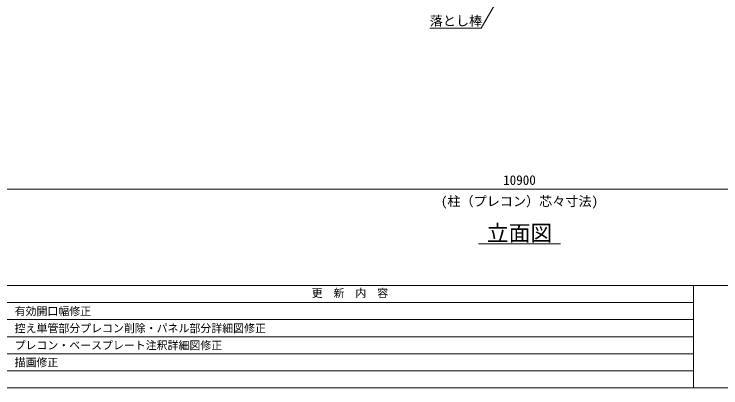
# Model space of a CAD drawing. Units: millimetres, scale not verified. Extents: x -12090 to 12090, y -18325 to 18325.
# Drawn here: x -8492 to -2281, y 1675 to 4962 of the extents above; entities that cross this region are included whole.
import ezdxf
from ezdxf.enums import TextEntityAlignment as Align

# ---------------------------------------------------------------- set-up
doc = ezdxf.new("R2010")
doc.units = ezdxf.units.MM
doc.header["$LTSCALE"] = 90
for name, color, linetype, lineweight in [('0-A_図面枠', 134, 'Continuous', 18), ('0-B_寸法', 134, 'Continuous', 18), ('1-B_文字', 134, 'Continuous', 18)]:
    doc.layers.add(name, color=color, linetype=linetype, lineweight=lineweight)
doc.styles.add('ＭＳ ゴシック', font='')
doc.styles.get('ＭＳ ゴシック').set_extended_font_data('MS Gothic')

msp = doc.modelspace()

# ---------------------------------------------------------------- linework, layer by layer
at = {"layer": '0-A_図面枠'}
for p, q in [((-12090.19, 2575), (12059.81, 2575)), ((-2520.19, 2575), (-2520.19, 1675)), ((-12090.19, 2425), (-2520.19, 2425)), ((-9180.19, 2275), (-2520.19, 2275)), ((-9180.19, 2125), (-2520.19, 2125)), ((-9180.19, 1975), (-2520.19, 1975)), ((-9180.19, 1825), (-2520.19, 1825))]:
    msp.add_line(p, q, dxfattribs=at)
msp.add_lwpolyline([(-12090.19, 18325), (12059.81, 18325), (12059.81, 1675), (-12090.19, 1675)], close=True, dxfattribs=at)
at = {"layer": '0-B_寸法'}
msp.add_line((1333.81, 3422.85), (-9434.2, 3422.85), dxfattribs=at)
at = {"layer": '1-B_文字'}
for p, q in [((-4839.16, 4837.36), (-4389.22, 4837.36)), ((-4410.19, 2942.85), (-3690.19, 2942.85))]:
    msp.add_line(p, q, dxfattribs=at)
msp.add_lwpolyline([(-4080.24, 5371.36), (-4388.55, 4837.36), (-4388.98, 4837.36)], dxfattribs=at)

# ---------------------------------------------------------------- texts
at = {"layer": '0-A_図面枠', "style": 'ＭＳ ゴシック'}
for s, p in [('更\u3000新\u3000内\u3000容', (-5877.04, 2451.62)), ('有効開口幅修正', (-8487.56, 2292.4)), ('控え単管部分プレコン削除・パネル部分詳細図修正', (-8487.56, 2142.4)), ('プレコン・ベースプレート注釈詳細図修正', (-8487.56, 1992.4)), ('描画修正', (-8487.56, 1842.4))]:
    msp.add_text(s, height=70.38, dxfattribs=at).set_placement(p, align=Align.BOTTOM_LEFT)
at = {"layer": '0-B_寸法', "style": 'ＭＳ ゴシック'}
for s, p in [('10900', (-4194.19, 3434.73)), ('(柱（プレコン）芯々寸法)', (-4741.39, 3248.13))]:
    msp.add_text(s, height=84.46, dxfattribs=at).set_placement(p, align=Align.BOTTOM_LEFT)
at = {"layer": '1-B_文字', "style": 'ＭＳ ゴシック'}
for s, height, p in [('落とし棒', 84.46, (-4839.16, 4835.01)), ('立面図', 140.8, (-4338.19, 2923.65))]:
    msp.add_text(s, height=height, dxfattribs=at).set_placement(p, align=Align.BOTTOM_LEFT)

doc.saveas('drawing.dxf')
